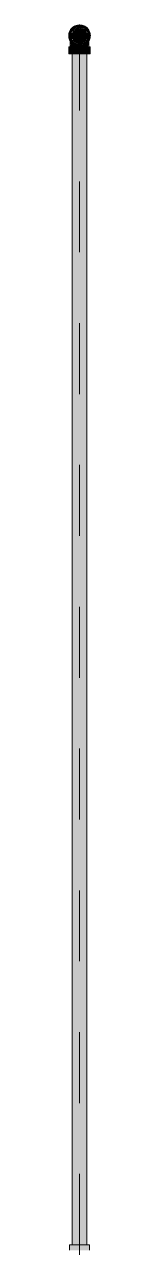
# Model space of a CAD drawing. Header units: millimetres. Extents: x -4000 to 187956, y -58990 to 162485.
# Drawn here: x 54225 to 54275, y 136737 to 139475 of the extents above; entities that cross this region are included whole.
import ezdxf

# ---------------------------------------------------------------- set-up
doc = ezdxf.new("R2010")
doc.units = ezdxf.units.MM
doc.linetypes.add('Dash 1_16_', pattern=[317.5, 158.75, -158.75])
for name, color, linetype, lineweight in [('F-SPRN', 3, 'Continuous', 9), ('P-PIPE', 3, 'Continuous', 9), ('P-PIPE-CNTR', 3, 'Continuous', 9)]:
    doc.layers.add(name, color=color, linetype=linetype, lineweight=lineweight)

# ---------------------------------------------------------------- blocks, each defined once
blk = doc.blocks.new('Sprinkler_Up - DN20-V94-FFS - TANG 1')
at = {"layer": 'F-SPRN', "transparency": 33554534}
for points in [[(-22.2, 0), (-3.9, 0.7), (-1.7, 2.9), (-1.2, 3.5), (-0.6, 4), (0.6, 4), (1.2, 3.5), (1.7, 2.9), (4.6, 0), (22.2, 0), (18, 13.1), (6.9, 21.2), (-6.9, 21.2), (-18, 13.1), (-20.5, 5.2)], [(0, -21.2), (6.9, -21.2), (18, -13.1), (22.2, 0), (3.9, -0.7), (1.7, -2.9), (1.2, -3.5), (0.6, -4), (-0.6, -4), (-1.2, -3.5), (-1.7, -2.9), (-4.6, 0), (-22.2, 0), (-18, -13.1), (-6.9, -21.2)], [(0, -16.7), (4.3, -16.1), (11.8, -11.8), (16.1, -4.3), (15, 6.3), (11.8, 11.8), (8.3, 14.4), (0, 16.7), (-4.3, 16.1), (-11.8, 11.8), (-16.1, 4.3), (-16.1, -4.3), (-11.8, -11.8), (-8.3, -14.4)], [(0, -15.6), (7.8, -13.5), (13.5, -7.8), (15.1, -4), (14.1, 6.3), (13.5, 7.8), (7.8, 13.5), (0, 15.6), (-7.8, 13.5), (-11, 11), (-15.1, 4), (-15.1, -4), (-11, -11), (-7.8, -13.5)], [(-10.9, -5.5), (-10.9, 5.4), (-14.5, 5.4), (-14.5, -5.5)], [(-7.7, -5.5), (-7.7, 5.4), (-10.9, 5.4), (-10.9, -5.5)], [(0, -5.5), (0, 5.4), (-7.7, 5.4), (-7.7, -5.5)], [(0, 0), (5.7, 0), (2.9, 4.9), (-2.9, 4.9), (-5.7, 0)], [(2.9, -4.9), (5.7, 0), (-5.7, 0), (-2.9, -4.9)], [(-4.6, 0), (4.6, 0), (0, 4.6)], [(0, -4.6), (4.6, 0), (-4.6, 0)], [(0, -2.6), (1.3, 0), (-1.8, 0)], [(-1.3, 0), (1.8, 0), (0, 2.6)], [(7.7, -5.5), (7.7, 5.4), (0, 5.4), (0, -5.5)], [(10.9, -5.5), (10.9, 5.4), (7.7, 5.4), (7.7, -5.5)], [(14.5, -5.5), (14.5, 5.4), (10.9, 5.4), (10.9, -5.5)]]:
    blk.add_hatch(color=1, dxfattribs=at).paths.add_polyline_path(points)
at = {"layer": 'F-SPRN', "color": 1}
for p, q in [((-11.5, 5.4), (-14.5, 5.4)), ((-14.5, 5.4), (-11.3, 5.4)), ((-14.5, 5.4), (-14.5, 3.7)), ((-14.5, 3.3), (-14.5, 0)), ((-11.5, 5.4), (-11.5, 4)), ((-10.9, 1.9), (-10.9, 3.6)), ((-10.8, 5.4), (-8, 5.4)), ((-8.1, 5.4), (-10.8, 5.4)), ((-8.1, 5.4), (-8.1, 2.8)), ((-8.1, 2.5), (-8.1, 0.7)), ((-7.7, 4.8), (-7.7, 2.7)), ((-7.7, 4.8), (-7.7, 2.7)), ((-7.7, 2.1), (-7.7, 0.5)), ((-7.7, 2.1), (-7.7, 0.5)), ((-6.7, 5.4), (-4.7, 5.4)), ((-5.8, 3.8), (-5.8, 2.2)), ((-2.1, 0), (-2.1, 0)), ((-2.1, 0), (-2.1, -0.1)), ((-0.5, 2), (-0.6, 2)), ((-0.6, 2), (-0.6, 2)), ((0, 2.1), (-0.1, 2.1)), ((2.1, 0), (2.1, 0.1)), ((2.1, 0), (2.1, 0)), ((4.7, 5.4), (6.5, 5.4)), ((7.7, 5.4), (10.8, 5.4)), ((7.7, 5.2), (7.7, 2.7)), ((7.7, 5.2), (7.7, 2.7)), ((7.7, 2.3), (7.7, 0.5)), ((7.7, 2.3), (7.7, 0.5)), ((10.8, 5.4), (8.1, 5.4)), ((8.1, 5.4), (8.1, 2.8)), ((8.1, 2.5), (8.1, 0.4)), ((10.9, 5.4), (14.5, 5.4)), ((10.9, 3.6), (10.9, 0.2)), ((14.5, 5.4), (11.5, 5.4)), ((11.5, 5.4), (11.5, 4)), ((11.5, 3), (11.5, 0.2)), ((14.5, 5.4), (14.5, -5.5)), ((-14.5, -1.3), (-14.5, -3.7)), ((-11.1, -5.5), (-14.5, -5.5)), ((-14.5, -5.5), (-11.5, -5.5)), ((-10.9, -2.6), (-10.9, -1.3)), ((-10.8, -5.5), (-8.1, -5.5)), ((-7.8, -5.5), (-10.8, -5.5)), ((-8.1, -4.2), (-8.1, -5.5)), ((-7.7, -2.7), (-7.7, -4)), ((-7.7, -2.7), (-7.7, -4)), ((-7, -5.5), (-5.8, -5.5)), ((-4.8, -5.5), (-7, -5.5)), ((-5.8, -2.3), (-5.8, -3.8)), ((0, -2.1), (0.1, -2.1)), ((7, -5.5), (4.8, -5.5)), ((5.8, -2.2), (5.8, -3.8)), ((5.8, -5.5), (7, -5.5)), ((7.7, -0.5), (7.7, -2.3)), ((7.7, -0.5), (7.7, -2.3)), ((7.7, -2.7), (7.7, -5.4)), ((7.7, -2.7), (7.7, -5.4)), ((10.8, -5.5), (7.7, -5.5)), ((8.1, -0.4), (8.1, -2.5)), ((8.1, -2.8), (8.1, -5.5)), ((8.1, -5.5), (10.8, -5.5)), ((10.9, -0.2), (10.9, -3.6)), ((14.5, -5.5), (10.9, -5.5)), ((11.5, -0.2), (11.5, -3)), ((11.5, -4), (11.5, -5.5)), ((11.5, -5.5), (14.5, -5.5))]:
    blk.add_line(p, q, dxfattribs=at)
at = {"layer": 'F-SPRN', "color": 1, "flags": 128}
for points in [[(-0.6, 2), (-0.7, 2), (-0.8, 1.9), (-0.9, 1.9), (-0.9, 1.9), (-1, 1.8), (-1.1, 1.8), (-1.2, 1.7), (-1.2, 1.7), (-1.3, 1.6), (-1.4, 1.6), (-1.4, 1.5), (-1.5, 1.5), (-1.5, 1.4), (-1.6, 1.3), (-1.6, 1.3), (-1.7, 1.2), (-1.7, 1.1), (-1.8, 1.1), (-1.8, 1), (-1.9, 0.9), (-1.9, 0.8), (-1.9, 0.8), (-2, 0.7), (-2, 0.6), (-2, 0.5), (-2, 0.5), (-2, 0.4), (-2.1, 0.3), (-2.1, 0.2), (-2.1, 0.1), (-2.1, 0)], [(-0.1, 2.1), (-0.1, 2.1), (-0.2, 2.1), (-0.3, 2.1), (-0.4, 2), (-0.5, 2)], [(2.1, 0.1), (2.1, 0.2), (2.1, 0.2), (2.1, 0.3), (2, 0.4), (2, 0.5), (2, 0.6), (2, 0.7), (1.9, 0.7), (1.9, 0.8), (1.9, 0.9), (1.8, 1), (1.8, 1), (1.8, 1.1), (1.7, 1.2), (1.7, 1.2), (1.6, 1.3), (1.6, 1.4), (1.5, 1.4), (1.4, 1.5), (1.4, 1.5), (1.3, 1.6), (1.3, 1.7), (1.2, 1.7), (1.1, 1.7), (1.1, 1.8), (1, 1.8), (0.9, 1.9), (0.8, 1.9), (0.8, 1.9), (0.7, 2), (0.6, 2), (0.5, 2), (0.4, 2), (0.4, 2), (0.3, 2.1), (0.2, 2.1), (0.1, 2.1), (0, 2.1)], [(-2.1, -0.1), (-2.1, -0.2), (-2.1, -0.2), (-2.1, -0.3)], [(-2.1, -0.3), (-2, -0.4), (-2, -0.5), (-2, -0.6), (-2, -0.7), (-1.9, -0.7), (-1.9, -0.8), (-1.9, -0.9), (-1.8, -1), (-1.8, -1), (-1.8, -1.1), (-1.7, -1.2), (-1.7, -1.2), (-1.6, -1.3), (-1.6, -1.4), (-1.5, -1.4), (-1.4, -1.5), (-1.4, -1.5), (-1.3, -1.6), (-1.3, -1.7), (-1.2, -1.7), (-1.1, -1.7), (-1.1, -1.8), (-1, -1.8), (-0.9, -1.9), (-0.8, -1.9), (-0.8, -1.9), (-0.7, -2), (-0.6, -2), (-0.5, -2), (-0.4, -2), (-0.4, -2), (-0.3, -2.1), (-0.2, -2.1), (-0.1, -2.1), (0, -2.1)], [(0.1, -2.1), (0.1, -2.1), (0.2, -2.1), (0.3, -2.1), (0.4, -2), (0.5, -2), (0.6, -2), (0.6, -2), (0.7, -2), (0.8, -1.9), (0.9, -1.9), (0.9, -1.9), (1, -1.8), (1.1, -1.8), (1.2, -1.7), (1.2, -1.7), (1.3, -1.6), (1.4, -1.6), (1.4, -1.5), (1.5, -1.5), (1.5, -1.4), (1.6, -1.3), (1.6, -1.3), (1.7, -1.2), (1.7, -1.1), (1.8, -1.1), (1.8, -1), (1.9, -0.9), (1.9, -0.8), (1.9, -0.8), (2, -0.7), (2, -0.6), (2, -0.5), (2, -0.5), (2, -0.4), (2.1, -0.3), (2.1, -0.2), (2.1, -0.1), (2.1, 0)]]:
    blk.add_lwpolyline(points, dxfattribs=at)
at = {"layer": 'F-SPRN', "color": 1}
for radius, start, end in [(22.2, 360, 180), (21.9, 165.6773, 179.2615), (21.9, 144.7698, 162.401), (21.9, 126.6942, 143.2701), (16.7, 167.6802, 180), (16.7, 167.6802, 180), (16.7, 157.6142, 164.9693), (16.7, 157.6142, 164.9693), (15.6, 166.4265, 180), (15.6, 166.4265, 180), (15.6, 156.3845, 165), (15.6, 156.3845, 165), (16.7, 136.7213, 149.931), (16.7, 136.7213, 149.931), (15.6, 150.9409, 156.0102), (15.6, 150.9409, 156.0102), (15.6, 138.4214, 150), (15.6, 138.4214, 150), (21.9, 108.2621, 125.7507), (16.7, 121.4181, 130.5751), (16.7, 121.4181, 130.5751), (15.6, 120.5262, 133.2078), (15.6, 120.5262, 133.2078), (16.7, 106.5995, 120), (16.7, 106.5995, 120), (15.6, 114.4363, 119.9813), (15.6, 114.4363, 119.9813), (21.9, 99.348, 107.901), (4.63, 155.7832, 180), (4.63, 155.7832, 180), (16.7, 96.4143, 105), (16.7, 96.4143, 105), (4.63, 109.0192, 138.2703), (4.63, 109.0192, 138.2703), (21.9, 90.145, 98.8503), (15.6, 95.5762, 100.6843), (15.6, 95.5762, 100.6843), (2.56, 109.0192, 168.8278), (2.56, 109.0192, 168.8278), (2.04, 109.0192, 180), (16.7, 83.0684, 90), (16.7, 83.0684, 90), (4.63, 17.9592, 90), (4.63, 17.9592, 90), (3.81, 57.0577, 90), (2.56, 14.5599, 90), (2.56, 14.5599, 90), (2.04, 10.4703, 90), (21.9, 72.5583, 89.4624), (15.6, 75.573, 80.5892), (15.6, 75.573, 80.5892), (3.81, 16.1605, 43.8358), (15.6, 67.5614, 74.5481), (15.6, 67.5614, 74.5481), (16.7, 60, 75), (16.7, 60, 75), (15.6, 60.0187, 65.5637), (15.6, 60.0187, 65.5637), (21.9, 54.2493, 71.7379), (15.6, 46.7922, 60), (15.6, 46.7922, 60), (16.7, 49.4249, 58.5819), (16.7, 49.4249, 58.5819), (15.6, 30, 41.5786), (15.6, 30, 41.5786), (16.7, 30, 43.2787), (16.7, 30, 43.2787), (21.9, 36.7299, 53.3058), (15.6, 23.9898, 29.5646), (15.6, 23.9898, 29.5646), (15.6, 15, 23.6155), (15.6, 15, 23.6155), (15.6, 360, 13.6618), (15.6, 0, 13.6618), (16.7, 15, 22.3858), (16.7, 15, 22.3858), (16.7, 360, 12.3198), (16.7, 0, 12.3198), (21.9, 17.599, 35.2302), (21.9, 0.7385, 14.3227), (22.2, 180, 360), (21.9, 180.7385, 194.3227), (21.9, 195.1849, 215.2302), (21.9, 216.7299, 233.3058), (16.7, 180, 192.3198), (16.7, 180, 192.3198), (16.7, 195.0307, 204.6121), (16.7, 195.0307, 204.6121), (15.6, 181.9082, 193.6618), (15.6, 181.9082, 193.6618), (15.6, 197.3339, 209.5646), (15.6, 197.3339, 209.5646), (16.7, 210.069, 223.2787), (16.7, 210.069, 223.2787), (15.6, 212.5472, 221.5786), (15.6, 212.5472, 221.5786), (21.9, 234.2493, 251.7379), (16.7, 229.4249, 238.5819), (16.7, 229.4249, 238.5819), (15.6, 233.795, 240), (15.6, 233.795, 240), (16.7, 240, 255), (16.7, 240, 255), (15.6, 240.0187, 254.5481), (15.6, 240.0187, 254.5481), (21.9, 252.5583, 269.4624), (4.63, 197.9592, 0), (4.63, 197.9592, 360), (15.6, 255, 267.64), (15.6, 255, 267.64), (3.81, 196.1605, 360), (2.56, 191.1677, 0), (2.56, 191.1677, 360), (2.04, 190.4703, 0), (16.7, 263.0684, 270), (16.7, 263.0684, 270), (21.9, 270.145, 278.8503), (15.6, 275.5762, 280.6843), (15.6, 275.5762, 280.6843), (16.7, 276.4143, 285), (16.7, 276.4143, 285), (21.9, 279.348, 287.901), (16.7, 286.5995, 300), (16.7, 286.5995, 300), (15.6, 294.4363, 299.9813), (15.6, 294.4363, 299.9813), (21.9, 288.2621, 305.7507), (15.6, 300, 313.2078), (15.6, 300, 313.2078), (16.7, 301.4181, 310.5751), (16.7, 301.4181, 310.5751), (15.6, 318.4214, 330), (15.6, 318.4214, 330), (16.7, 316.7213, 330), (16.7, 316.7213, 330), (21.9, 306.6942, 323.2701), (15.6, 330.4354, 345), (15.6, 330.4354, 336.3845), (15.6, 339.6139, 345), (15.6, 346.3382, 360), (15.6, 346.3382, 360), (16.7, 335.3879, 345), (16.7, 335.3879, 345), (16.7, 347.6802, 360), (16.7, 347.6802, 360), (21.9, 324.7698, 344.8151), (21.9, 345.6773, 359.2615)]:
    blk.add_arc((0, 0), radius, start, end, dxfattribs=at)
blk = doc.blocks.new('Steel_Elbow_Threaded_HoaPhat - Standard-V95-FFS - TANG 1')
at = {"layer": 'P-PIPE', "lineweight": 13, "transparency": 33554534}
for points in [[(54250, 139426), (54256.2, 139426.8), (54262.1, 139429.2), (54267.1, 139433), (54270.9, 139438), (54273.3, 139443.8), (54274.1, 139450.1), (54273.3, 139456.4), (54270.9, 139462.1), (54267.1, 139467.1), (54262.1, 139471), (54256.2, 139473.4), (54250, 139474.2), (54243.8, 139473.4), (54237.9, 139471), (54233, 139467.1), (54229.1, 139462.1), (54226.7, 139456.3), (54225.9, 139450.1), (54226.7, 139443.8), (54229.1, 139438), (54233, 139433), (54237.9, 139429.2), (54243.8, 139426.8)], [(54233, 139409.5), (54250, 139409.5), (54250, 139424.7), (54225.9, 139424.7), (54226.7, 139409.5), (54229.1, 139409.5)], [(54274.1, 139409.5), (54273.3, 139424.7), (54250, 139424.7), (54250, 139409.5), (54273.3, 139409.5)]]:
    blk.add_hatch(color=1, dxfattribs=at).paths.add_polyline_path(points)
h = blk.add_hatch(color=1, dxfattribs=at)
h.paths.add_polyline_path([(54233.1, 139434.9), (54230.5, 139439.5), (54231.4, 139435.6)])
h.paths.add_polyline_path([(54230.4, 139424.7), (54250, 139424.7), (54250, 139428.9), (54242.8, 139430.2), (54244.1, 139428.3), (54236.6, 139433), (54232.6, 139437.1), (54233.8, 139431.9), (54231.4, 139435.6), (54229.1, 139441.6), (54229.4, 139433), (54230.5, 139433.3), (54230.6, 139429.2), (54229.3, 139428.9)])
h = blk.add_hatch(color=1, dxfattribs=at)
h.paths.add_polyline_path([(54257.2, 139430.2), (54259.7, 139430.2), (54255.9, 139428.3)])
h.paths.add_polyline_path([(54268.3, 139424.7), (54269.7, 139428.5), (54269.9, 139435.9), (54270.2, 139440), (54268.8, 139439.5), (54262.8, 139432.6), (54257.2, 139430.2), (54250, 139428.9), (54250, 139424.7), (54266, 139424.7)])
h.paths.add_polyline_path([(54265.7, 139433.4), (54266.1, 139435.6), (54268.2, 139436.4)])
at = {"layer": 'P-PIPE', "color": 20, "lineweight": 13}
for p, q in [((54236.5, 139466.4), (54237.2, 139466.9)), ((54237.2, 139466.9), (54237.9, 139467.4)), ((54239.3, 139468.3), (54240, 139468.7)), ((54241.6, 139469.5), (54242.3, 139469.8)), ((54242.3, 139469.8), (54243.1, 139470.1)), ((54249.8, 139471.2), (54250, 139471.2)), ((54252.5, 139471.1), (54253.4, 139471)), ((54261.2, 139468), (54261.9, 139467.5)), ((54228.9, 139450.1), (54228.9, 139450.1)), ((54228.9, 139442.9), (54228.9, 139443.6)), ((54228.9, 139442.2), (54228.9, 139442.9)), ((54228.9, 139439), (54228.9, 139439.8)), ((54228.9, 139438.2), (54228.9, 139439)), ((54229, 139452.6), (54229.1, 139453.5)), ((54229.5, 139455.1), (54229.7, 139455.9)), ((54233, 139462.7), (54233.6, 139463.4)), ((54234.7, 139464.7), (54235.3, 139465.3)), ((54264.6, 139465.4), (54265.2, 139464.8)), ((54266.3, 139463.6), (54266.8, 139462.9)), ((54266.8, 139462.9), (54267.3, 139462.2)), ((54267.3, 139462.2), (54267.8, 139461.5)), ((54267.8, 139461.5), (54268.2, 139460.8)), ((54268.2, 139460.8), (54268.7, 139460.1)), ((54268.7, 139460.1), (54269, 139459.3)), ((54269, 139459.3), (54269.4, 139458.5)), ((54270.3, 139456.2), (54270.5, 139455.3)), ((54270.8, 139453.7), (54271, 139452.8)), ((54271.1, 139451.2), (54271.1, 139450.3)), ((54271.1, 139450.3), (54271.2, 139450.1)), ((54271.2, 139450.1), (54271.2, 139450.1)), ((54271.2, 139445.1), (54271.2, 139444.4)), ((54271.2, 139444.4), (54271.2, 139443.8)), ((54271.2, 139443.8), (54271.2, 139443.1)), ((54271.2, 139439.2), (54271.2, 139438.4)), ((54225.9, 139424.7), (54225.9, 139409.5)), ((54230.3, 139424.7), (54225.9, 139424.7)), ((54250, 139424.7), (54225.9, 139424.7)), ((54228.9, 139424.7), (54242.8, 139424.7)), ((54228.9, 139424.7), (54230.1, 139424.7)), ((54230.1, 139424.7), (54231.7, 139424.7)), ((54233, 139424.7), (54230.3, 139424.7)), ((54231.7, 139424.7), (54232.8, 139424.7)), ((54233.8, 139424.7), (54236.4, 139424.7)), ((54242.7, 139424.7), (54234, 139424.7)), ((54236.4, 139424.7), (54242.8, 139424.7)), ((54243.7, 139424.7), (54250, 139424.7)), ((54243.7, 139424.7), (54250, 139424.7)), ((54250, 139424.7), (54243.8, 139424.7)), ((54256.2, 139424.7), (54250, 139424.7)), ((54274.1, 139424.7), (54250, 139424.7)), ((54250, 139424.7), (54256.3, 139424.7)), ((54250, 139424.7), (54256.3, 139424.7)), ((54257.2, 139424.7), (54263.6, 139424.7)), ((54257.2, 139424.7), (54271.2, 139424.7)), ((54266, 139424.7), (54257.3, 139424.7)), ((54263.6, 139424.7), (54266.2, 139424.7)), ((54268.5, 139424.7), (54267.1, 139424.7)), ((54267.2, 139424.7), (54268.3, 139424.7)), ((54274.1, 139424.7), (54268.5, 139424.7)), ((54274.1, 139409.5), (54274.1, 139424.7)), ((54225.9, 139409.5), (54226.7, 139409.5)), ((54225.9, 139409.5), (54250, 139409.5)), ((54226.7, 139409.5), (54233, 139409.5)), ((54233.8, 139409.5), (54237.9, 139409.5)), ((54238.2, 139409.5), (54250, 139409.5)), ((54250, 139409.5), (54261.8, 139409.5)), ((54250, 139409.5), (54274.1, 139409.5)), ((54262.1, 139409.5), (54266.2, 139409.5)), ((54267.1, 139409.5), (54273.3, 139409.5)), ((54273.3, 139409.5), (54274.1, 139409.5))]:
    blk.add_line(p, q, dxfattribs=at)
at = {"layer": 'P-PIPE', "color": 20, "lineweight": 13, "flags": 128}
for points in [[(54235.3, 139465.3), (54235.9, 139465.8), (54236.5, 139466.4)], [(54237.9, 139467.4), (54238.6, 139467.9), (54239.3, 139468.3)], [(54240, 139468.7), (54240.8, 139469.1), (54241.6, 139469.5)], [(54243.1, 139470.1), (54243.9, 139470.3), (54244.8, 139470.6)], [(54244.8, 139470.6), (54245.6, 139470.8), (54246.4, 139470.9)], [(54246.4, 139470.9), (54247.2, 139471.1), (54248.1, 139471.1)], [(54248.1, 139471.1), (54248.9, 139471.2), (54249.8, 139471.2)], [(54250, 139471.2), (54250.8, 139471.2), (54251.7, 139471.2), (54252.5, 139471.1)], [(54253.4, 139471), (54254.2, 139470.8), (54255, 139470.6)], [(54255, 139470.6), (54255.8, 139470.4), (54256.7, 139470.2)], [(54256.7, 139470.2), (54257.5, 139469.9), (54258.2, 139469.6), (54259, 139469.2), (54259.8, 139468.8)], [(54259.8, 139468.8), (54260.5, 139468.4), (54261.2, 139468)], [(54261.9, 139467.5), (54262.6, 139467.1), (54263.3, 139466.5)], [(54263.3, 139466.5), (54263.9, 139466), (54264.6, 139465.4)], [(54228.9, 139450.1), (54228.9, 139450.9), (54228.9, 139451.8), (54229, 139452.6)], [(54228.9, 139449.7), (54228.9, 139449.9), (54228.9, 139450), (54228.9, 139450.1)], [(54228.9, 139449.3), (54228.9, 139449.5), (54228.9, 139449.7)], [(54228.9, 139448.4), (54228.9, 139448.7), (54228.9, 139449), (54228.9, 139449.3)], [(54228.9, 139447.5), (54228.9, 139448), (54228.9, 139448.4)], [(54228.9, 139446.1), (54228.9, 139446.6), (54228.9, 139447.1), (54228.9, 139447.5)], [(54228.9, 139444.9), (54228.9, 139445.5), (54228.9, 139446.1)], [(54228.9, 139443.6), (54228.9, 139444.3), (54228.9, 139444.9)], [(54228.9, 139439.8), (54228.9, 139440.6), (54228.9, 139441.4), (54228.9, 139442.2)], [(54229.1, 139453.5), (54229.3, 139454.3), (54229.5, 139455.1)], [(54229.7, 139455.9), (54229.9, 139456.7), (54230.2, 139457.5), (54230.5, 139458.3), (54230.9, 139459.1), (54231.2, 139459.9)], [(54231.2, 139459.9), (54231.6, 139460.6), (54232.1, 139461.3)], [(54232.1, 139461.3), (54232.5, 139462), (54233, 139462.7)], [(54233.6, 139463.4), (54234.1, 139464), (54234.7, 139464.7)], [(54265.2, 139464.8), (54265.8, 139464.2), (54266.3, 139463.6)], [(54269.4, 139458.5), (54269.7, 139457.8), (54270, 139457), (54270.3, 139456.2)], [(54270.5, 139455.3), (54270.7, 139454.5), (54270.8, 139453.7)], [(54271, 139452.8), (54271.1, 139452), (54271.1, 139451.2)], [(54271.2, 139450.1), (54271.2, 139450), (54271.2, 139449.9), (54271.2, 139449.8), (54271.2, 139449.6)], [(54271.2, 139449.6), (54271.2, 139449.4), (54271.2, 139449.1)], [(54271.2, 139449.1), (54271.2, 139448.8), (54271.2, 139448.5), (54271.2, 139448.1)], [(54271.2, 139448.1), (54271.2, 139447.7), (54271.2, 139447.2)], [(54271.2, 139447.2), (54271.2, 139446.7), (54271.2, 139446.2)], [(54271.2, 139446.2), (54271.2, 139445.6), (54271.2, 139445.1)], [(54271.2, 139443.1), (54271.2, 139442.4), (54271.2, 139441.6), (54271.2, 139440.9), (54271.2, 139440.1), (54271.2, 139439.2)], [(54228.9, 139424.7), (54228.9, 139425.7), (54228.9, 139426.7), (54228.9, 139427.7), (54228.9, 139428.7), (54228.9, 139429.7), (54228.9, 139430.7), (54228.9, 139431.7), (54228.9, 139432.7), (54228.9, 139433.6), (54228.9, 139434.6), (54228.9, 139435.5), (54228.9, 139436.4), (54228.9, 139437.3), (54228.9, 139438.2)], [(54271.2, 139438.4), (54271.2, 139437.5), (54271.2, 139436.6), (54271.2, 139435.7), (54271.2, 139434.8), (54271.2, 139433.9), (54271.2, 139432.9), (54271.2, 139432), (54271.2, 139431), (54271.2, 139430), (54271.2, 139429), (54271.2, 139428), (54271.2, 139427), (54271.2, 139426), (54271.2, 139424.9), (54271.2, 139424.7)]]:
    blk.add_lwpolyline(points, dxfattribs=at)
at = {"layer": 'P-PIPE', "color": 20, "lineweight": 13}
for radius, start, end in [(24.1, 90, 270), (24.1, 90, 164.8633), (21.1, 130, 141.5729), (21.1, 112.9314, 123.6981), (21.1, 99.9303, 104.963), (21.1, 91.1041, 98.9613), (24.1, 330, 90), (24.1, 270, 90), (21.1, 75.037, 90), (21.1, 54.2198, 67.6765), (21.1, 38.4271, 50), (24.1, 165, 270), (24.1, 164.8633, 165), (21.1, 172.2328, 178.0289), (21.1, 181.9562, 187.2796), (21.1, 165.7343, 170), (21.1, 195.0335, 203.6422), (21.1, 154.6252, 162.3991), (21.1, 205.3678, 209.9924), (21.1, 150.0026, 154.1966), (21.1, 25.3748, 29.9974), (21.1, 330.0076, 334.6322), (21.1, 17.6009, 24.7351), (21.1, 336.3578, 344.9665), (21.1, 10, 14.2657), (21.1, 345.7465, 350), (21.1, 1.9711, 7.7672), (21.1, 352.7204, 358.0438), (21.1, 213.7408, 218.4146), (21.1, 218.9512, 230), (21.1, 234.1976, 239.9895), (21.1, 240.7988, 247.0623), (21.1, 255.0343, 270), (24.1, 270, 300), (21.1, 270, 275.2662), (21.1, 279.9464, 284.9657), (21.1, 292.3295, 305.8024), (24.1, 300, 330), (21.1, 310, 321.0488), (21.1, 321.5854, 326.2592)]:
    blk.add_arc((54250, 139450.1), radius, start, end, dxfattribs=at)
blk = doc.blocks.new('Steel_Transition_Threaded_HoaPhat - Standard-V96-FFS - TANG 1')
at = {"layer": 'P-PIPE', "lineweight": 13, "transparency": 33554534}
h = blk.add_hatch(color=1, dxfattribs=at)
h.paths.add_polyline_path([(54250, 139427.6), (54255.8, 139428.4), (54261.3, 139430.6), (54265.9, 139434.2), (54269.5, 139438.8), (54271.7, 139444.3), (54272.5, 139450.1), (54271.5, 139456.4), (54269.5, 139461.3), (54265.9, 139466), (54261.3, 139469.6), (54255.8, 139471.8), (54250, 139472.6), (54244.2, 139471.8), (54238.8, 139469.6), (54234.1, 139466), (54230.5, 139461.3), (54228.3, 139455.9), (54227.5, 139450.1), (54228.3, 139444.3), (54230.5, 139438.8), (54234.1, 139434.2), (54238.8, 139430.6), (54244.2, 139428.4)])
h.paths.add_polyline_path([(54250, 139430), (54244.8, 139430.7), (54240, 139432.7), (54235.8, 139435.9), (54232.6, 139440), (54230.6, 139444.9), (54229.9, 139450.1), (54231, 139456.4), (54232.6, 139460.1), (54235.8, 139464.3), (54240, 139467.5), (54244.8, 139469.5), (54250, 139470.2), (54255.2, 139469.5), (54260.1, 139467.5), (54264.2, 139464.3), (54269, 139456.4), (54269.4, 139455.3), (54270.1, 139450.1), (54269.4, 139444.9), (54267.4, 139440), (54264.2, 139435.9), (54260.1, 139432.7), (54255.2, 139430.7)])
for points in [[(54250, 139430), (54250, 139433.7), (54241.8, 139435.9), (54235.8, 139441.9), (54233.6, 139450.1), (54235.8, 139458.3), (54241.8, 139464.3), (54250, 139466.5), (54250, 139470.2), (54244.8, 139469.5), (54240, 139467.5), (54235.8, 139464.3), (54231, 139456.4), (54230.6, 139455.3), (54229.9, 139450.1), (54230.6, 139444.9), (54232.6, 139440), (54235.8, 139435.9), (54240, 139432.7), (54244.8, 139430.7)], [(54250, 139431.6), (54254.8, 139432.2), (54259.3, 139434.1), (54263.1, 139437), (54266, 139440.8), (54267.9, 139445.3), (54268.5, 139450.1), (54267.2, 139456.4), (54266, 139459.3), (54263.1, 139463.2), (54259.3, 139466.1), (54254.8, 139468), (54250, 139468.6), (54245.2, 139468), (54240.8, 139466.1), (54236.9, 139463.2), (54232.8, 139456.4), (54232.1, 139454.9), (54231.5, 139450.1), (54232.1, 139445.3), (54234, 139440.8), (54236.9, 139437), (54240.8, 139434.1), (54245.2, 139432.2)], [(54250, 139430), (54255.2, 139430.7), (54260.1, 139432.7), (54264.2, 139435.9), (54267.4, 139440), (54269.4, 139444.9), (54270.1, 139450.1), (54269, 139456.4), (54267.4, 139460.1), (54264.2, 139464.3), (54260.1, 139467.5), (54255.2, 139469.5), (54250, 139470.2), (54250, 139466.5), (54258.2, 139464.3), (54264.2, 139458.3), (54266.4, 139450.1), (54264.2, 139441.9), (54258.2, 139435.9), (54250, 139433.7)]]:
    blk.add_hatch(color=1, dxfattribs=at).paths.add_polyline_path(points)
at = {"layer": 'P-PIPE', "color": 20, "lineweight": 13}
for radius, start, end in [(22.5, 90, 270), (22.5, 90, 135), (20.1, 109.6859, 125.0043), (18.5, 106.819, 120), (18.5, 106.819, 120), (20.1, 100.9975, 105), (18.5, 91.4353, 103.2046), (18.5, 91.4353, 103.2046), (16.4, 96.2132, 104.6042), (20.1, 90.5246, 98.5089), (22.5, 270, 90), (22.5, 270, 90), (18.5, 78.0986, 90), (18.5, 78.0986, 90), (20.1, 75.0607, 87.9279), (18.5, 60, 75), (18.5, 60, 75), (20.1, 54.9957, 75), (22.5, 135, 270), (20.1, 166.0499, 193.9501), (20.1, 161.6229, 165), (20.1, 197.2551, 210), (20.1, 150, 161.6229), (18.5, 166.5939, 193.4061), (18.5, 166.5939, 193.4061), (18.5, 159.9387, 165), (18.5, 159.9387, 165), (18.5, 195, 202.3768), (18.5, 195, 202.3768), (20.1, 128.8856, 148.1553), (20.1, 211.8447, 231.1144), (16.4, 168.5467, 178.9063), (16.4, 184.8393, 191.4533), (18.5, 136.4297, 150), (18.5, 136.4297, 150), (18.5, 210, 223.5703), (18.5, 210, 223.5703), (16.4, 158.0319, 163.506), (16.4, 143.5463, 150), (16.4, 210.6635, 216.4537), (18.5, 123.4976, 133.2041), (18.5, 123.4976, 133.2041), (16.4, 121.0738, 128.0319), (16.4, 115.1607, 120), (16.4, 107.4657, 111.9681), (16.4, 66.9681, 72.9388), (16.4, 50.4733, 56.6389), (18.5, 46.7959, 56.5024), (18.5, 46.7959, 56.5024), (20.1, 31.8447, 51.1144), (20.1, 308.8856, 328.1553), (16.4, 30, 38.0319), (18.5, 30, 43.5703), (18.5, 30, 43.5703), (18.5, 316.4297, 330), (18.5, 316.4297, 330), (16.4, 338.0319, 342.8691), (16.4, 353.5463, 8.0319), (18.5, 337.6232, 345), (18.5, 337.6232, 345), (20.1, 18.3771, 30), (18.5, 15, 20.0613), (18.5, 15, 20.0613), (20.1, 330, 342.7449), (18.5, 346.5939, 13.4061), (18.5, 346.5939, 13.4061), (20.1, 15, 18.3771), (20.1, 346.0499, 13.9501), (18.5, 226.7959, 236.5024), (18.5, 226.7959, 236.5024), (20.1, 234.9957, 255), (16.4, 230.4733, 236.6389), (18.5, 240, 255), (18.5, 240, 255), (16.4, 240, 246.5955), (16.4, 250.3629, 255), (20.1, 255.0607, 267.9279), (18.5, 258.0986, 270), (18.5, 258.0986, 270), (16.4, 264.1652, 268.506), (20.1, 270.5246, 278.5089), (18.5, 271.4353, 283.2046), (18.5, 271.4353, 283.2046), (16.4, 276.2132, 283.9063), (20.1, 280.9975, 285), (16.4, 287.4657, 291.9681), (18.5, 286.819, 300), (18.5, 286.819, 300), (16.4, 293.4045, 300), (20.1, 289.6859, 305.0043), (18.5, 303.4976, 313.2041), (18.5, 303.4976, 313.2041)]:
    blk.add_arc((54250, 139450.1), radius, start, end, dxfattribs=at)

msp = doc.modelspace()

# ---------------------------------------------------------------- hatches: boundary and pattern name
at = {"layer": 'P-PIPE', "transparency": 33554534}
for points in [[(54241.7, 139435.6), (54242.8, 139437.6), (54241.7, 139441.7), (54242.8, 139445.9), (54245.8, 139449), (54257.2, 139454.3), (54258.4, 139458.4), (54257.2, 139462.6), (54255.9, 139464.3), (54250, 139466.8), (54241.7, 139464.6), (54235.5, 139458.4), (54233.3, 139450.1), (54235.5, 139441.7), (54238.2, 139438.3)], [(54250, 139433.4), (54258.4, 139435.6), (54261.8, 139438.3), (54266.1, 139445.8), (54266.1, 139454.4), (54261.8, 139461.9), (54258.4, 139464.6), (54250, 139466.8), (54245.7, 139466.2), (54238.2, 139461.9), (54233.9, 139454.4), (54233.9, 139445.8), (54238.2, 139438.3), (54241.7, 139435.6)], [(54250, 136742.6), (54250, 139409.5), (54233.3, 139409.5), (54233.9, 136742.6), (54245.7, 136742.6)], [(54250, 136742.6), (54266.7, 136742.6), (54266.1, 139409.5), (54250, 139409.5), (54250, 136828.3)], [(54265.9, 136730.8), (54272.5, 136730.8), (54271.7, 136742.6), (54227.5, 136742.6), (54228.3, 136730.8), (54261.3, 136730.8)]]:
    msp.add_hatch(color=1, dxfattribs=at).paths.add_polyline_path(points)

# ---------------------------------------------------------------- linework, layer by layer
at = {"layer": 'P-PIPE', "color": 20, "lineweight": 13}
for p, q in [((54233.3, 139409.5), (54233.3, 136742.6)), ((54237.9, 139409.5), (54233.3, 139409.5)), ((54261.8, 139409.5), (54238.2, 139409.5)), ((54266.7, 139409.5), (54262.1, 139409.5)), ((54266.7, 136742.6), (54266.7, 139409.5)), ((54227.5, 136742.6), (54227.5, 136730.8)), ((54233.2, 136742.6), (54227.5, 136742.6)), ((54272.5, 136742.6), (54227.5, 136742.6)), ((54233.3, 136742.6), (54233.9, 136742.6)), ((54234, 136742.6), (54238.2, 136742.6)), ((54238.1, 136742.6), (54234.1, 136742.6)), ((54238.7, 136742.6), (54261.3, 136742.6)), ((54261.3, 136742.6), (54238.8, 136742.6)), ((54261.8, 136742.6), (54266, 136742.6)), ((54265.9, 136742.6), (54261.9, 136742.6)), ((54266.1, 136742.6), (54266.7, 136742.6)), ((54272.5, 136742.6), (54266.8, 136742.6)), ((54272.5, 136730.8), (54272.5, 136742.6))]:
    msp.add_line(p, q, dxfattribs=at)
at = {"layer": 'P-PIPE', "color": 1}
for centre, radius, start, end in [((54250, 139458.4), 8.35, 69.0027, 79.2369), ((54250, 139450.1), 16.7, 170.1108, 177.203), ((54250, 139450.1), 16.7, 182.797, 189.8892), ((54250, 139450.1), 16.7, 190.2154, 195.2487), ((54250, 139450.1), 16.7, 157.579, 164.2722), ((54250, 139441.7), 8.35, 172.0327, 181.5407), ((54250, 139441.7), 8.35, 199.9004, 209.0413), ((54250, 139441.7), 8.35, 131.0366, 150), ((54250, 139441.7), 8.35, 115.6806, 125.5287), ((54250, 139441.7), 8.35, 100.6842, 114.0387), ((54250, 139441.7), 8.35, 90, 100.6842), ((54250, 139458.4), 8.35, 270, 280.6842), ((54250, 139458.4), 8.35, 316.3183, 330), ((54250, 139458.4), 8.35, 20.1285, 29.0413), ((54250, 139458.4), 8.35, 8.0385, 17.9918), ((54250, 139458.4), 8.35, 352.2824, 1.6717), ((54250, 139450.1), 16.7, 46.0317, 57.203), ((54250, 139450.1), 16.7, 39.3092, 45.2846), ((54250, 139450.1), 16.7, 314.7154, 320.6908), ((54250, 139450.1), 16.7, 32.3031, 39.2955), ((54250, 139450.1), 16.7, 26.1093, 31.0974), ((54250, 139450.1), 16.7, 328.9026, 336.686), ((54250, 139450.1), 16.7, 16.9375, 22.421), ((54250, 139450.1), 16.7, 337.2636, 343.0625), ((54250, 139450.1), 16.7, 4.3093, 9.8892), ((54250, 139450.1), 16.7, 231.8726, 237.203), ((54250, 139441.7), 8.35, 226.6998, 237.8461), ((54250, 139441.7), 8.35, 249.0027, 259.2369), ((54250, 139450.1), 16.7, 264.6626, 273.5288), ((54250, 139450.1), 16.7, 308.1274, 313.9683)]:
    msp.add_arc(centre, radius, start, end, dxfattribs=at)
at = {"layer": 'P-PIPE-CNTR', "color": 1, "linetype": 'Dash 1_16_'}
for p, q in [((54250, 139472.6), (54250, 139475.1)), ((54250, 139471.2), (54250, 139472.6)), ((54250, 139468.6), (54250, 139470.2)), ((54225, 139450.1), (54227.5, 139450.1)), ((54227.8, 139450.1), (54231.5, 139450.1)), ((54231.5, 139450.1), (54233.3, 139450.1)), ((54236.9, 139450.1), (54240.4, 139450.1)), ((54240.4, 139450.1), (54242.3, 139450.1)), ((54245.4, 139450.1), (54247.6, 139450.1)), ((54248.7, 139450.1), (54250, 139450.1)), ((54250, 139463.6), (54250, 139465.2)), ((54250, 139459.8), (54250, 139462.6)), ((54250, 139456.4), (54250, 139459.1)), ((54250, 139452.6), (54250, 139454.3)), ((54250, 139450.1), (54250, 139452.1)), ((54250, 139448), (54250, 139450.1)), ((54250, 139450.1), (54251.3, 139450.1)), ((54250, 139445.9), (54250, 139447.5)), ((54250, 139441.1), (54250, 139444.6)), ((54250, 139438.1), (54250, 139440.4)), ((54251.8, 139450.1), (54254.6, 139450.1)), ((54255.7, 139450.1), (54263.5, 139450.1)), ((54266.4, 139450.1), (54268.5, 139450.1)), ((54268.5, 139450.1), (54272.2, 139450.1)), ((54272.5, 139450.1), (54275, 139450.1)), ((54250, 139435), (54250, 139436.5)), ((54250, 139432.2), (54250, 139433.4)), ((54250, 139430), (54250, 139431.6)), ((54250, 139427.6), (54250, 139428.9)), ((54250, 139425.1), (54250, 139427.6)), ((54250, 136742.6), (54250, 139409.5)), ((54250, 136742.6), (54250, 139409.5))]:
    msp.add_line(p, q, dxfattribs=at)
at = {"layer": 'P-PIPE-CNTR', "color": 20, "lineweight": 13}
for p, q in [((54250, 139449.5), (54250, 139450.1)), ((54250, 139447.7), (54250, 139449.2)), ((54250, 139441.4), (54250, 139446)), ((54250, 139438.8), (54250, 139440.8)), ((54250, 139435.7), (54250, 139437.2)), ((54250, 139432.9), (54250, 139434.1)), ((54250, 139430.5), (54250, 139432.2)), ((54250, 139428), (54250, 139429.4)), ((54250, 139426.1), (54250, 139427.9)), ((54250, 139424.7), (54250, 139426.1)), ((54250, 139409.5), (54250, 139424.7)), ((54250, 136693.6), (54250, 136742.6))]:
    msp.add_line(p, q, dxfattribs=at)

# ---------------------------------------------------------------- block references
at = {"layer": 'F-SPRN', "color": 1}
msp.add_blockref('Sprinkler_Up - DN20-V94-FFS - TANG 1', (54250, 139450.1), dxfattribs=at)
at = {"layer": 'P-PIPE', "color": 20, "lineweight": 13}
for name in ['Steel_Elbow_Threaded_HoaPhat - Standard-V95-FFS - TANG 1', 'Steel_Transition_Threaded_HoaPhat - Standard-V96-FFS - TANG 1']:
    msp.add_blockref(name, (0, 0), dxfattribs=at)

doc.saveas('drawing.dxf')
